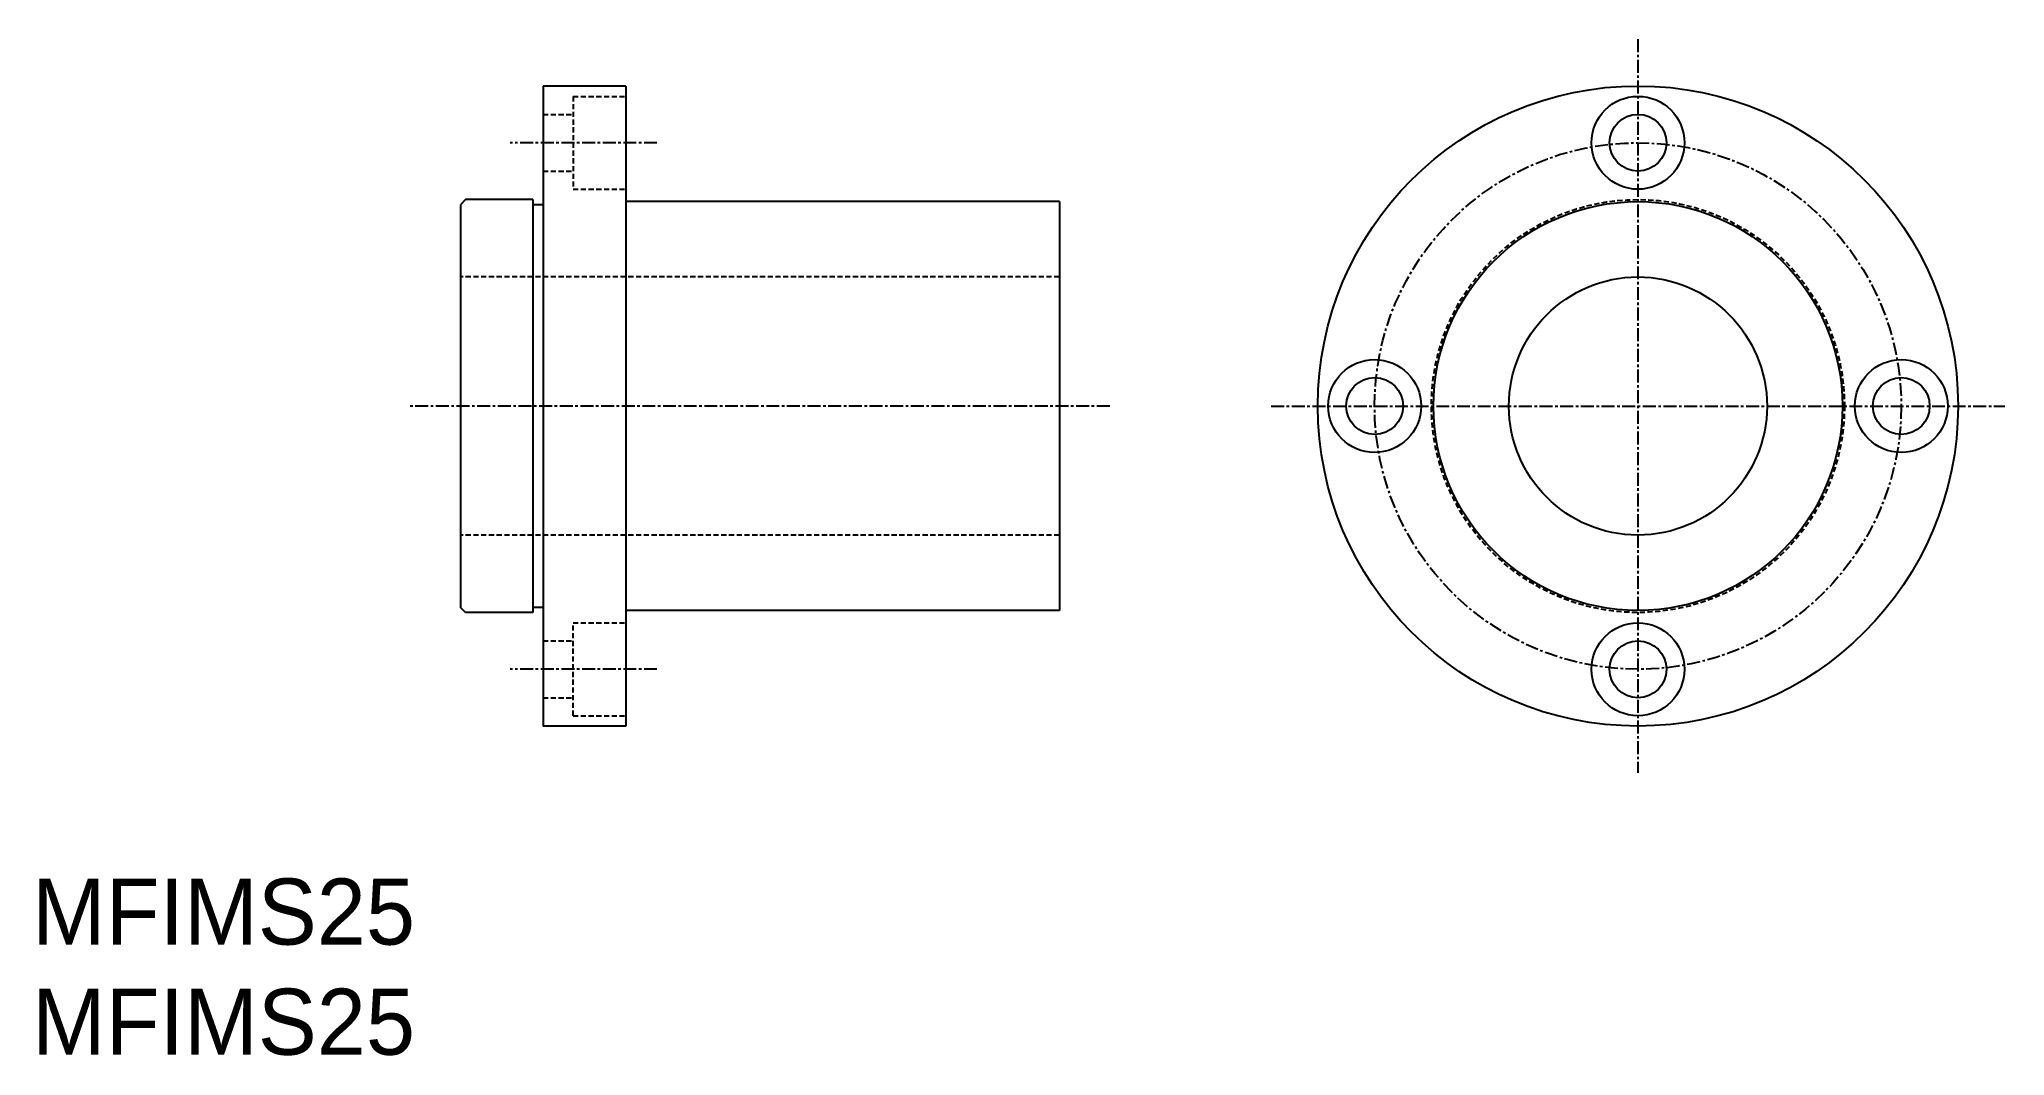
# Model space of a CAD drawing. Extents: x 11 to 201, y 10 to 108.
import ezdxf

# ---------------------------------------------------------------- set-up
doc = ezdxf.new("R2010")
doc.units = 0
doc.linetypes.add('CENTER', pattern=[2, 1.25, -0.25, 0.25, -0.25])
doc.linetypes.add('DASHED', pattern=[0.75, 0.5, -0.25])
doc.layers.get('0').update_dxf_attribs({"linetype": 'CONTINUOUS'})
doc.layers.add('CENTER', color=1, linetype='CENTER')

msp = doc.modelspace()

# ---------------------------------------------------------------- linework, layer by layer
at = {"color": 7, "linetype": 'CONTINUOUS'}
for p, q in [((59.49, 103.84), (59.49, 41.84)), ((67.49, 103.84), (59.49, 103.84)), ((67.49, 103.84), (67.49, 41.84)), ((51.99, 92.84), (51.49, 92.34)), ((51.49, 92.34), (51.49, 53.34)), ((58.49, 92.84), (51.99, 92.84)), ((58.49, 92.84), (58.49, 52.84)), ((59.49, 92.34), (58.49, 92.34)), ((109.49, 92.64), (67.49, 92.64)), ((109.49, 92.64), (109.49, 53.04)), ((51.99, 52.84), (51.49, 53.34)), ((59.49, 53.34), (58.49, 53.34)), ((58.49, 52.84), (51.99, 52.84)), ((109.49, 53.04), (67.49, 53.04)), ((67.49, 41.84), (59.49, 41.84))]:
    msp.add_line(p, q, dxfattribs=at)
at = {"color": 3, "linetype": 'DASHED'}
for p, q in [((62.39, 102.84), (67.49, 102.84)), ((62.39, 102.84), (62.39, 93.84)), ((59.49, 101.09), (62.39, 101.09)), ((59.49, 95.59), (62.39, 95.59)), ((62.39, 93.84), (67.49, 93.84)), ((109.49, 85.34), (51.49, 85.34)), ((109.49, 60.34), (51.49, 60.34)), ((62.39, 51.84), (67.49, 51.84)), ((62.39, 42.84), (62.39, 51.84)), ((59.49, 50.09), (62.39, 50.09)), ((59.49, 44.59), (62.39, 44.59)), ((62.39, 42.84), (67.49, 42.84))]:
    msp.add_line(p, q, dxfattribs=at)
at = {"color": 7, "linetype": 'CONTINUOUS'}
for centre, radius in [((165.52, 72.84), 31), ((165.52, 98.34), 4.5), ((165.52, 98.34), 2.75), ((165.52, 72.84), 19.8), ((165.52, 72.84), 12.5), ((140.02, 72.84), 4.5), ((191.02, 72.84), 4.5), ((140.02, 72.84), 2.75), ((191.02, 72.84), 2.75), ((165.52, 47.34), 4.5), ((165.52, 47.34), 2.75)]:
    msp.add_circle(centre, radius, dxfattribs=at)
at = {"color": 3, "linetype": 'DASHED'}
msp.add_circle((165.52, 72.84), 20, dxfattribs=at)
at = {"layer": 'CENTER', "color": 1, "linetype": 'CENTER'}
for p, q in [((165.52, 108.37), (165.52, 37.32)), ((70.52, 98.34), (56.29, 98.34)), ((114.36, 72.84), (46.59, 72.84)), ((130, 72.84), (201.04, 72.84)), ((70.52, 47.34), (56.29, 47.34))]:
    msp.add_line(p, q, dxfattribs=at)
msp.add_circle((165.52, 72.84), 25.5, dxfattribs=at)

# ---------------------------------------------------------------- texts
at = {"color": 7, "linetype": 'CONTINUOUS'}
for p in [(10, 20.67), (10, 10)]:
    msp.add_text('MFIMS25', height=6.4, dxfattribs=at).set_placement(p)

doc.saveas('drawing.dxf')
